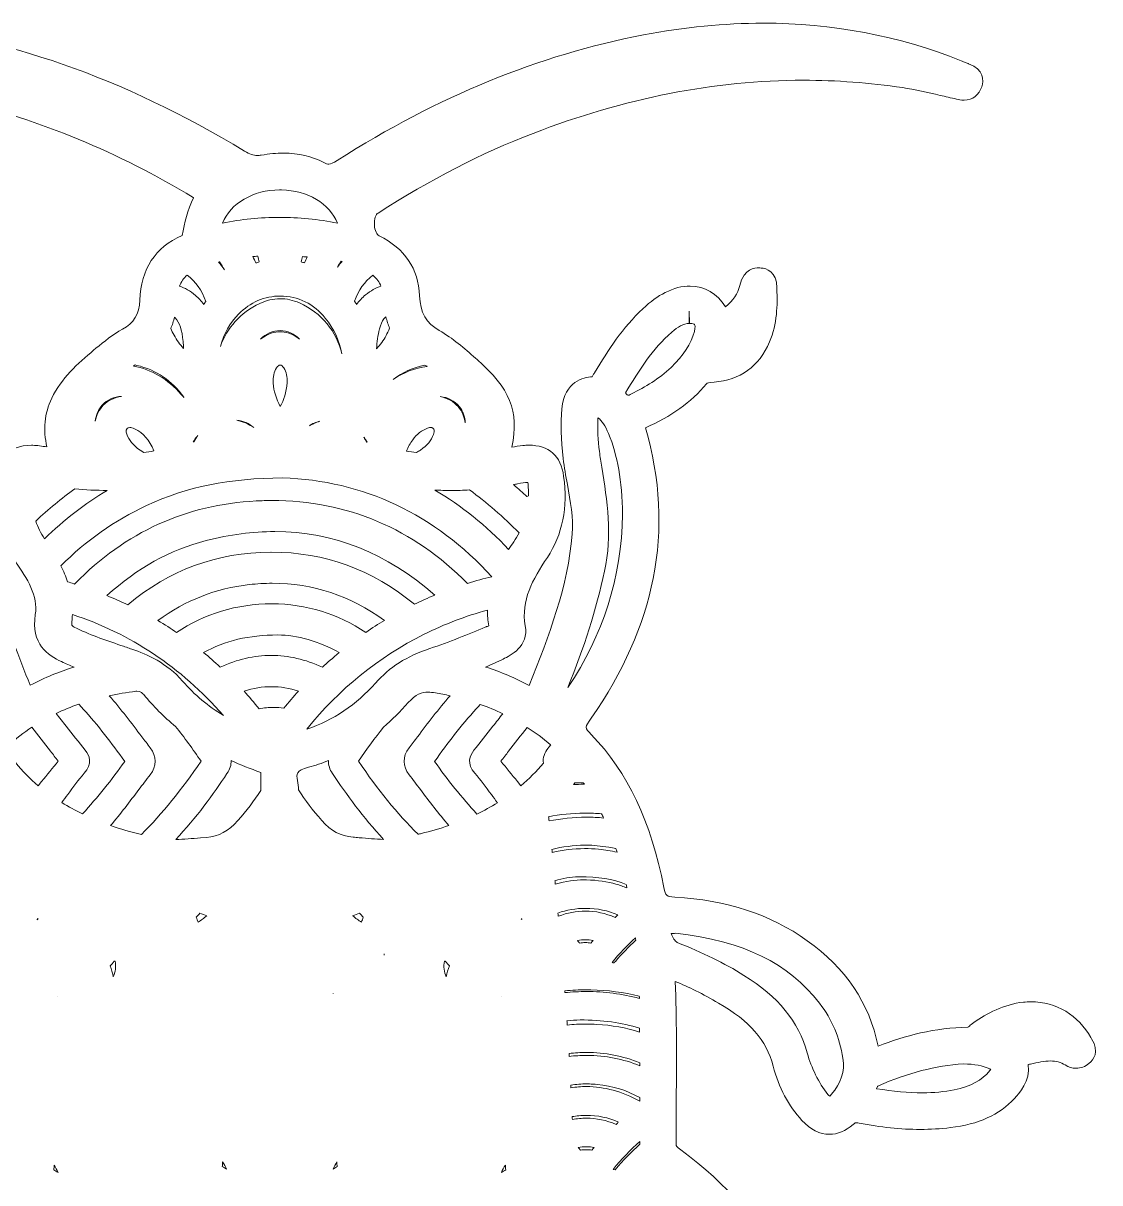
# Model space of a CAD drawing. Extents: x 70 to 1931, y -820 to -180.
# Drawn here: x 691 to 986, y -500.7 to -183.1 of the extents above; entities that cross this region are included whole.
import ezdxf

# ---------------------------------------------------------------- set-up
doc = ezdxf.new("R2010")
doc.units = 0
doc.header["$MEASUREMENT"] = 0
doc.layers.add('Layer 1', color=7, linetype='Continuous')

# ---------------------------------------------------------------- blocks, each defined once
blk = doc.blocks.new('block 4')
at = {"layer": 'Layer 1', "lineweight": 0}
for points, knots in [([(983.7, -461.23), (983.64, -461.13), (983.57, -461.03), (983.51, -460.92), (980.12, -454.78), (973.97, -451.11), (967.05, -451.11), (966.38, -451.11), (965.71, -451.14), (965.04, -451.21), (959.52, -451.78), (955.04, -454.35), (951.4, -456.8), (950.92, -457.12), (950.52, -457.47), (950.21, -457.75), (950.08, -457.86), (949.93, -458), (949.81, -458.09), (940.84, -458.1), (932.48, -460.49), (925.19, -463.22), (922.8, -451.48), (916.3, -441.79), (905.82, -434.37), (895.57, -427.11), (883.69, -423.2), (869.49, -422.42), (867.19, -422.29), (867, -422.12), (866.55, -419.84), (863.01, -401.67), (856.67, -388.34), (846.61, -377.88), (844.82, -376.02), (844.82, -376.02), (846.64, -373.4), (855.33, -360.86), (861.03, -348), (863.59, -335.18), (866.27, -321.68), (865.56, -307.79), (861.46, -293.89), (868.49, -290.86), (873.97, -286.93), (878.2, -281.88), (878.45, -281.57), (878.6, -281.48), (880.26, -281.37), (887.36, -280.93), (892.62, -277.12), (895.46, -270.38), (897.58, -265.38), (897.66, -260.25), (897.46, -255.89), (897.45, -255.79), (897.46, -255.68), (897.46, -255.57), (897.59, -251.06), (894.49, -250.27), (893.15, -250.14), (892.94, -250.12), (892.73, -250.11), (892.52, -250.11), (891.53, -250.11), (888.49, -250.11), (887.3, -254.94), (886.74, -257.18), (885.55, -259), (883.4, -260.79), (881.12, -257.11), (877.73, -255.07), (873.71, -255.07), (871.53, -255.07), (869.22, -255.67), (866.87, -256.86), (864.83, -257.88), (862.89, -259.29), (860.75, -261.3), (855.23, -266.45), (851.33, -272.54), (847.49, -278.85), (847.34, -279.1), (847.2, -279.35), (847.07, -279.6), (847.01, -279.71), (846.94, -279.84), (846.87, -279.96), (844.44, -280.03), (839.34, -281.1), (838.58, -288.74), (838.18, -292.7), (838.3, -297.01), (838.93, -302.3), (839.22, -304.72), (839.66, -307.11), (840.09, -309.43), (840.94, -314.11), (841.75, -318.54), (841.39, -323.01), (840.22, -337.3), (835.17, -350.78), (829.57, -364.45), (825.81, -362.44), (821.83, -360.76), (817.66, -359.42), (819.28, -358.73), (820.9, -358.01), (822.5, -357.23), (824.44, -356.29), (829.59, -353.79), (828.55, -348.11), (827.29, -341.17), (830.54, -335.53), (834.6, -329.4), (838.74, -323.16), (840.23, -315.7), (839.06, -307.21), (838.27, -301.54), (835.05, -298.67), (829.5, -298.67), (829, -298.67), (828.47, -298.69), (827.92, -298.74), (826.84, -298.82), (825.82, -299.04), (824.9, -299.25), (826.93, -289.3), (824.24, -283), (815.37, -275.23), (815.37, -275.23), (814.92, -274.84), (814.92, -274.84), (811.85, -272.14), (808.67, -269.35), (804.97, -267.26), (801.42, -265.26), (799.76, -262.33), (799.58, -257.76), (799.3, -250.34), (795.56, -244.8), (788.48, -241.31), (787.91, -241.03), (787.29, -239.92), (787.2, -238.35), (787.11, -236.7), (787.66, -235.44), (788.22, -235.08), (802.55, -225.9), (816.44, -218.76), (830.7, -213.26), (855.69, -203.61), (880.6, -198.72), (904.72, -198.72), (913.77, -198.72), (922.91, -199.4), (931.9, -200.75), (935.33, -201.26), (938.83, -202.08), (942.22, -202.86), (943.68, -203.2), (945.18, -203.55), (946.68, -203.88), (947.22, -203.99), (947.97, -204.16), (948.78, -204.16), (951.11, -204.16), (952.92, -202.78), (953.62, -200.48), (954.13, -198.82), (954.33, -195.8), (949.98, -194.18), (949.98, -194.18), (949.84, -194.13), (949.84, -194.13), (949.51, -194), (949.18, -193.86), (948.86, -193.73), (948.56, -193.6), (948.27, -193.48), (947.98, -193.36), (930.82, -186.55), (912.57, -183.09), (893.72, -183.09), (883.15, -183.09), (872.11, -184.18), (860.93, -186.32), (832.18, -191.83), (804.74, -203.07), (777.05, -220.68), (775.94, -221.39), (775.25, -221.69), (774.74, -221.69), (774.37, -221.69), (773.92, -221.54), (773.35, -221.24), (770.13, -219.54), (766.42, -218.68), (762.32, -218.68), (760.39, -218.68), (758.39, -218.86), (756.21, -219.24), (755.83, -219.3), (755.48, -219.33), (755.14, -219.33), (754.07, -219.33), (753.11, -219), (751.63, -218.1), (718.03, -197.85), (685.72, -186.6), (652.82, -183.73), (648.1, -183.32), (643.37, -183.11), (638.76, -183.11), (619.49, -183.11), (600.87, -186.75), (583.43, -193.91), (583.37, -193.93), (583.19, -193.98), (583.06, -194.02), (582.09, -194.29), (580.29, -194.8), (579.33, -196.64), (578.9, -197.47), (578.53, -198.84), (579.17, -200.7), (579.94, -202.9), (581.7, -204.22), (583.88, -204.22), (584.81, -204.22), (585.63, -203.98), (586.23, -203.81), (586.37, -203.77), (586.5, -203.73), (586.63, -203.7), (599.75, -200.34), (613.45, -198.64), (627.35, -198.64), (642.11, -198.64), (657.7, -200.56), (673.7, -204.35), (695.49, -209.5), (716.98, -218.4), (737.58, -230.81), (737.61, -230.84), (737.65, -230.86), (737.69, -230.88), (735.99, -234.25), (735.16, -237.78), (734.53, -241.22), (727.14, -244.48), (723.25, -250.44), (722.96, -258.95), (722.83, -262.72), (721.32, -265.25), (718.2, -266.92), (715.49, -268.36), (713.17, -270.28), (710.93, -272.13), (710.93, -272.13), (710.29, -272.66), (710.29, -272.66), (706.03, -276.17), (701.33, -280.47), (698.83, -285.79), (696.83, -290.05), (696.38, -294.46), (697.5, -299.16), (697.5, -299.16), (697.02, -299.07), (697.02, -299.07), (695.61, -298.81), (694.37, -298.69), (693.23, -298.69), (686.9, -298.69), (683.55, -302.55), (683.28, -310.17), (682.99, -318.15), (684.84, -324.85), (688.93, -330.65), (692.08, -335.13), (695.1, -339.93), (694.31, -345.03), (693.04, -353.14), (697.8, -356.29), (701.5, -357.95), (702.64, -358.46), (703.78, -358.95), (704.94, -359.43), (700.97, -360.68), (696.9, -362.27), (692.94, -364.39), (689.71, -356.74), (686.91, -348.98), (684.61, -341.31), (680.77, -328.54), (680.2, -317.67), (682.79, -307.12), (684.21, -301.36), (684.62, -295.43), (684.03, -289.5), (683.8, -287.25), (683.12, -280.43), (676.3, -280.08), (675.68, -280.05), (675.68, -280.05), (674.91, -278.76), (674.91, -278.76), (674.75, -278.5), (674.75, -278.5), (670.18, -270.9), (665.47, -263.63), (658.16, -258.42), (655.15, -256.26), (652.02, -255.17), (648.87, -255.17), (647.66, -255.17), (646.44, -255.33), (645.22, -255.65), (642.02, -256.48), (640.1, -258.42), (638.89, -260.57), (636.92, -258.83), (635.63, -257.01), (635.16, -254.64), (634.6, -251.81), (632.63, -250.12), (629.88, -250.12), (629.75, -250.12), (629.61, -250.13), (629.46, -250.14), (628.4, -250.2), (624.92, -250.76), (625.09, -255.44), (625.09, -255.52), (625.09, -255.59), (625.09, -255.67), (625.1, -256.29), (625.09, -256.93), (625.08, -257.56), (625.05, -259.79), (625.03, -262.11), (625.41, -264.46), (627.14, -275.01), (632.5, -280.07), (643.34, -281.38), (643.75, -281.43), (643.92, -281.48), (644.32, -281.95), (648.77, -287.13), (654.39, -291.12), (661.02, -293.8), (659.01, -299.01), (657.86, -304.88), (657.5, -311.76), (656.3, -334.98), (662.91, -356.31), (677.16, -375.18), (677.41, -375.51), (677.56, -375.74), (677.66, -375.91), (677.54, -376.04), (677.37, -376.22), (677.11, -376.47), (671.94, -381.43), (667.56, -387.74), (663.73, -395.77), (659.81, -403.98), (657.14, -412.37), (655.81, -420.69), (655.62, -421.86), (655.37, -422.15), (655.37, -422.15), (655.37, -422.15), (655.37, -422.15), (655.37, -422.15), (655.36, -422.15), (655.11, -422.31), (654.21, -422.31), (654.21, -422.31), (653.82, -422.3), (653.68, -422.3), (648.82, -422.3), (644.16, -423.27), (639.81, -424.26), (628.57, -426.82), (618.69, -431.83), (611.24, -438.72), (604.03, -445.4), (599.25, -453.79), (597.26, -463.17), (594.84, -462.28), (592.33, -461.37), (589.72, -460.74), (587.22, -460.14), (584.69, -459.67), (582.24, -459.22), (575.21, -457.91), (568.57, -456.68), (562.95, -452.62), (562.39, -452.22), (561.86, -452.06), (561.58, -451.97), (559.62, -451.38), (557.61, -451.08), (555.62, -451.08), (548.45, -451.08), (542.18, -454.84), (538.86, -461.14), (538.81, -461.23), (538.76, -461.32), (538.7, -461.42), (536.85, -464.53), (537.96, -466.57), (539.21, -467.73), (540.36, -468.79), (541.69, -469.35), (543.07, -469.35), (544.1, -469.35), (545.11, -469.03), (546, -468.41), (547.11, -467.65), (548.28, -467.3), (549.78, -467.3), (551.19, -467.3), (552.72, -467.6), (554.35, -467.92), (554.95, -468.03), (555.56, -468.15), (556.18, -468.26), (555.61, -471.85), (557.72, -474.79), (558.46, -475.83), (561.59, -480.18), (566.16, -483.05), (572.44, -484.61), (576.44, -485.6), (580.63, -486.08), (585.23, -486.08), (591.22, -486.08), (597.17, -485.24), (602.19, -484.42), (602.45, -484.37), (602.7, -484.32), (602.95, -484.27), (603.14, -484.23), (603.39, -484.19), (603.54, -484.17), (606.37, -486.24), (608.77, -487.21), (611.09, -487.21), (615.26, -487.21), (617.99, -484.14), (619.91, -481.47), (622.79, -477.45), (625.04, -472.72), (626.59, -467.4), (628.2, -461.86), (631.78, -457.41), (637.85, -453.4), (642.13, -450.57), (646.88, -448.09), (652.65, -445.67), (652.65, -448.22), (652.65, -450.76), (652.64, -453.3), (652.63, -465.45), (652.62, -476.93), (652.72, -488.67), (652.73, -490.35), (652.37, -491.05), (650.97, -492.04), (641.45, -498.83), (634.35, -506.27), (629.27, -514.81), (619.62, -530.99), (618.06, -546.04), (624.51, -560.75), (620.08, -561.68), (615.79, -562.79), (611.8, -565), (605.34, -568.56), (598.84, -570.6), (591.34, -571.38), (586.37, -571.91), (581.97, -574.35), (578.96, -578.25), (575.83, -582.31), (574.49, -587.6), (575.27, -592.79), (575.27, -592.85), (575.27, -592.91), (575.28, -592.97), (575.44, -596.73), (578.06, -597.44), (579.19, -597.57), (579.47, -597.61), (579.86, -597.64), (580.27, -597.64), (582.48, -597.64), (584.22, -596.5), (585.06, -594.5), (586.27, -591.63), (588.72, -590.42), (592.63, -588.69), (592.91, -588.57), (593.19, -588.44), (593.47, -588.32), (595.44, -592.21), (599.54, -593.27), (601.18, -593.69), (602.98, -594.16), (604.84, -594.39), (606.7, -594.39), (610.56, -594.39), (614.63, -593.38), (619.11, -591.29), (626.34, -587.94), (632.95, -583.01), (639.95, -575.8), (640.07, -575.67), (640.19, -575.54), (640.31, -575.41), (641.24, -574.44), (641.35, -574.4), (641.69, -574.39), (650.14, -574.22), (653.41, -570.81), (653.34, -562.22), (653.29, -556.42), (651.83, -550.97), (650.41, -545.71), (650.41, -545.71), (650.36, -545.52), (650.36, -545.52), (649.14, -540.95), (650.42, -533.42), (652.92, -527.23), (652.92, -528.33), (652.92, -529.41), (652.93, -530.51), (653.13, -557.02), (653.66, -579.07), (654.61, -599.89), (656.12, -633.23), (658.64, -672.63), (665.85, -712.09), (669.32, -731.12), (674.74, -755.97), (685.89, -779.46), (692.68, -793.74), (700.32, -804.11), (709.94, -812.08), (713.8, -815.28), (717.69, -816.9), (721.52, -816.9), (726.31, -816.9), (730.64, -814.44), (734.41, -809.57), (738.67, -804.07), (741.12, -797.76), (742.96, -792.32), (743.23, -791.51), (743.5, -790.71), (743.78, -789.89), (748.18, -795.07), (753.32, -799.37), (761.32, -799.37), (761.32, -799.37), (761.38, -799.37), (761.38, -799.37), (769.3, -799.35), (774.44, -794.86), (778.7, -789.93), (779.08, -791.11), (779.47, -792.27), (779.9, -793.42), (782.39, -800.18), (784.84, -806.19), (789.5, -811.24), (792.98, -815), (796.85, -816.91), (801.03, -816.91), (804.18, -816.91), (807.38, -815.79), (810.55, -813.59), (813.09, -811.82), (815.31, -809.72), (816.96, -808.09), (831.62, -793.59), (839.21, -775.24), (844.19, -760.88), (856.32, -725.93), (860.94, -689.86), (864.13, -656.1), (867.17, -624), (868.53, -592.1), (869.16, -562.44), (869.17, -563.2), (869.21, -563.95), (869.27, -564.7), (869.73, -570.61), (873.17, -574.44), (878.05, -574.44), (878.27, -574.44), (878.49, -574.43), (878.72, -574.41), (878.87, -574.4), (879.02, -574.4), (879.17, -574.4), (880.58, -574.4), (881.55, -574.91), (883.28, -576.6), (886.32, -579.55), (889.7, -582.45), (893.33, -585.22), (899.85, -590.21), (905.74, -592.99), (911.88, -593.99), (913.43, -594.24), (915.48, -594.53), (917.52, -594.53), (922.41, -594.53), (925.91, -592.82), (927.91, -589.46), (928.4, -588.63), (928.75, -588.27), (928.91, -588.13), (929.29, -588.25), (930.03, -588.66), (930.54, -588.94), (930.86, -589.11), (931.19, -589.3), (931.52, -589.47), (931.52, -589.47), (931.98, -589.71), (931.98, -589.71), (934.78, -591.16), (936.54, -592.15), (937.3, -594.09), (938.18, -596.34), (940.04, -597.62), (942.41, -597.62), (942.54, -597.62), (942.67, -597.62), (942.81, -597.61), (944.06, -597.54), (947.01, -596.93), (947.25, -592.82), (947.26, -592.73), (947.26, -592.64), (947.27, -592.55), (948.39, -583.08), (943.21, -575.02), (934.07, -572.03), (930.83, -570.97), (927.27, -570.44), (922.87, -570.37), (922.87, -570.37), (922.62, -570.37), (922.62, -570.37), (922.41, -570.37), (922.21, -570.38), (922, -570.38), (921.84, -570.38), (921.67, -570.39), (921.51, -570.39), (920.91, -570.39), (920.76, -570.33), (920.69, -570.29), (914.34, -565.97), (906.91, -562.85), (898.01, -560.8), (903.26, -549.14), (903.11, -536.49), (897.56, -523.17), (892.61, -511.27), (884.21, -501.26), (871.14, -491.67), (869.88, -490.75), (869.88, -490.62), (869.88, -490.09), (869.86, -485.31), (869.89, -480.44), (869.92, -475.73), (869.99, -465.89), (870.05, -455.77), (869.65, -445.57), (873.32, -447.01), (877.13, -448.91), (881.52, -451.45), (890.08, -456.39), (894.54, -461.56), (896.44, -468.72), (898, -474.61), (900.66, -479.61), (904.35, -483.59), (906.69, -486.11), (909.21, -487.39), (911.85, -487.39), (914.06, -487.39), (916.26, -486.48), (918.38, -484.67), (918.91, -484.22), (919.09, -484.22), (919.28, -484.22), (919.47, -484.22), (919.73, -484.25), (920.04, -484.31), (925.91, -485.48), (931.37, -486.05), (936.74, -486.05), (939.54, -486.05), (942.32, -485.89), (945.01, -485.57), (952.78, -484.65), (958.37, -482.1), (962.61, -477.55), (963.87, -476.19), (966.96, -472.87), (966.35, -468.29), (966.56, -468.25), (966.77, -468.2), (966.99, -468.15), (968.93, -467.71), (970.77, -467.3), (972.46, -467.3), (973.99, -467.3), (975.25, -467.65), (976.43, -468.4), (977.39, -469), (978.41, -469.31), (979.46, -469.31), (979.46, -469.31), (979.46, -469.31), (979.46, -469.31), (980.72, -469.31), (981.94, -468.87), (982.98, -468.02), (984.22, -467.02), (985.95, -464.81), (983.7, -461.23)], [0, 0, 0, 0, 1, 1, 1, 2, 2, 2, 3, 3, 3, 4, 4, 4, 5, 5, 5, 6, 6, 6, 7, 7, 7, 8, 8, 8, 9, 9, 9, 10, 10, 10, 11, 11, 11, 12, 12, 12, 13, 13, 13, 14, 14, 14, 15, 15, 15, 16, 16, 16, 17, 17, 17, 18, 18, 18, 19, 19, 19, 20, 20, 20, 21, 21, 21, 22, 22, 22, 23, 23, 23, 24, 24, 24, 25, 25, 25, 26, 26, 26, 27, 27, 27, 28, 28, 28, 29, 29, 29, 30, 30, 30, 31, 31, 31, 32, 32, 32, 33, 33, 33, 34, 34, 34, 35, 35, 35, 36, 36, 36, 37, 37, 37, 38, 38, 38, 39, 39, 39, 40, 40, 40, 41, 41, 41, 42, 42, 42, 43, 43, 43, 44, 44, 44, 45, 45, 45, 46, 46, 46, 47, 47, 47, 48, 48, 48, 49, 49, 49, 50, 50, 50, 51, 51, 51, 52, 52, 52, 53, 53, 53, 54, 54, 54, 55, 55, 55, 56, 56, 56, 57, 57, 57, 58, 58, 58, 59, 59, 59, 60, 60, 60, 61, 61, 61, 62, 62, 62, 63, 63, 63, 64, 64, 64, 65, 65, 65, 66, 66, 66, 67, 67, 67, 68, 68, 68, 69, 69, 69, 70, 70, 70, 71, 71, 71, 72, 72, 72, 73, 73, 73, 74, 74, 74, 75, 75, 75, 76, 76, 76, 77, 77, 77, 78, 78, 78, 79, 79, 79, 80, 80, 80, 81, 81, 81, 82, 82, 82, 83, 83, 83, 84, 84, 84, 85, 85, 85, 86, 86, 86, 87, 87, 87, 88, 88, 88, 89, 89, 89, 90, 90, 90, 91, 91, 91, 92, 92, 92, 93, 93, 93, 94, 94, 94, 95, 95, 95, 96, 96, 96, 97, 97, 97, 98, 98, 98, 99, 99, 99, 100, 100, 100, 101, 101, 101, 102, 102, 102, 103, 103, 103, 104, 104, 104, 105, 105, 105, 106, 106, 106, 107, 107, 107, 108, 108, 108, 109, 109, 109, 110, 110, 110, 111, 111, 111, 112, 112, 112, 113, 113, 113, 114, 114, 114, 115, 115, 115, 116, 116, 116, 117, 117, 117, 118, 118, 118, 119, 119, 119, 120, 120, 120, 121, 121, 121, 122, 122, 122, 123, 123, 123, 124, 124, 124, 125, 125, 125, 126, 126, 126, 127, 127, 127, 128, 128, 128, 129, 129, 129, 130, 130, 130, 131, 131, 131, 132, 132, 132, 133, 133, 133, 134, 134, 134, 135, 135, 135, 136, 136, 136, 137, 137, 137, 138, 138, 138, 139, 139, 139, 140, 140, 140, 141, 141, 141, 142, 142, 142, 143, 143, 143, 144, 144, 144, 145, 145, 145, 146, 146, 146, 147, 147, 147, 148, 148, 148, 149, 149, 149, 150, 150, 150, 151, 151, 151, 152, 152, 152, 153, 153, 153, 154, 154, 154, 155, 155, 155, 156, 156, 156, 157, 157, 157, 158, 158, 158, 159, 159, 159, 160, 160, 160, 161, 161, 161, 162, 162, 162, 163, 163, 163, 164, 164, 164, 165, 165, 165, 166, 166, 166, 167, 167, 167, 168, 168, 168, 169, 169, 169, 170, 170, 170, 171, 171, 171, 172, 172, 172, 173, 173, 173, 174, 174, 174, 175, 175, 175, 176, 176, 176, 177, 177, 177, 178, 178, 178, 179, 179, 179, 180, 180, 180, 181, 181, 181, 182, 182, 182, 183, 183, 183, 184, 184, 184, 185, 185, 185, 186, 186, 186, 187, 187, 187, 188, 188, 188, 189, 189, 189, 190, 190, 190, 191, 191, 191, 192, 192, 192, 193, 193, 193, 194, 194, 194, 195, 195, 195, 196, 196, 196, 197, 197, 197, 198, 198, 198, 199, 199, 199, 200, 200, 200, 201, 201, 201, 202, 202, 202, 203, 203, 203, 204, 204, 204, 205, 205, 205, 206, 206, 206, 207, 207, 207, 208, 208, 208, 209, 209, 209, 210, 210, 210, 211, 211, 211, 212, 212, 212, 213, 213, 213, 214, 214, 214, 215, 215, 215, 216, 216, 216, 217, 217, 217, 218, 218, 218, 219, 219, 219, 220, 220, 220, 221, 221, 221, 222, 222, 222, 223, 223, 223, 224, 224, 224, 225, 225, 225, 226, 226, 226, 227, 227, 227, 228, 228, 228, 229, 229, 229, 230, 230, 230, 231, 231, 231, 232, 232, 232, 233, 233, 233, 234, 234, 234, 235, 235, 235, 236, 236, 236, 237, 237, 237, 238, 238, 238, 239, 239, 239, 240, 240, 240, 241, 241, 241, 242, 242, 242, 243, 243, 243, 244, 244, 244, 245, 245, 245, 246, 246, 246, 247, 247, 247, 247]), ([(761.25, -228.75), (761.42, -228.75), (761.6, -228.75), (761.77, -228.76), (769.01, -228.93), (774.88, -232.45), (777.14, -237.83), (771.81, -236.79), (766.46, -236.27), (761.24, -236.27), (755.97, -236.27), (750.71, -236.8), (745.57, -237.85), (747.77, -232.44), (754.03, -228.75), (761.25, -228.75)], [0, 0, 0, 0, 1, 1, 1, 2, 2, 2, 3, 3, 3, 4, 4, 4, 5, 5, 5, 5]), ([(753.89, -247.02), (754.34, -246.98), (754.8, -246.94), (755.26, -246.91), (755.41, -247.42), (755.54, -247.94), (755.67, -248.49), (755.36, -248.57), (755.05, -248.66), (754.74, -248.77), (754.47, -248.18), (754.19, -247.59), (753.89, -247.02)], [0, 0, 0, 0, 1, 1, 1, 2, 2, 2, 3, 3, 3, 4, 4, 4, 4]), ([(767.14, -248.49), (767.26, -248), (767.39, -247.51), (767.53, -247.03), (767.97, -247.06), (768.4, -247.09), (768.82, -247.12), (768.54, -247.65), (768.29, -248.19), (768.04, -248.73), (767.76, -248.64), (767.45, -248.56), (767.14, -248.49)], [0, 0, 0, 0, 1, 1, 1, 2, 2, 2, 3, 3, 3, 4, 4, 4, 4]), ([(744.79, -248.44), (745.27, -249.14), (745.73, -249.88), (746.14, -250.64), (745.62, -249.89), (745.08, -249.17), (744.52, -248.51), (744.61, -248.48), (744.7, -248.46), (744.79, -248.44)], [0, 0, 0, 0, 1, 1, 1, 2, 2, 2, 3, 3, 3, 3]), ([(778.36, -248.36), (777.9, -248.87), (777.47, -249.39), (777.08, -249.92), (777.41, -249.36), (777.75, -248.82), (778.11, -248.3), (778.19, -248.32), (778.27, -248.34), (778.36, -248.36)], [0, 0, 0, 0, 1, 1, 1, 2, 2, 2, 3, 3, 3, 3]), ([(735.91, -252.09), (738.26, -253.87), (739.94, -256.24), (741.01, -259.3), (740.82, -259.57), (740.63, -259.85), (740.45, -260.12), (739.81, -259.2), (739.05, -258.37), (738.19, -257.65), (736.7, -256.4), (735.24, -255.56), (733.77, -255.13), (734.26, -253.94), (734.97, -252.93), (735.91, -252.09)], [0, 0, 0, 0, 1, 1, 1, 2, 2, 2, 3, 3, 3, 4, 4, 4, 5, 5, 5, 5]), ([(786.77, -252.13), (787.84, -253), (788.57, -253.98), (789.02, -255.14), (787.6, -255.56), (786.2, -256.34), (784.79, -257.5), (783.86, -258.26), (783.05, -259.14), (782.35, -260.12), (782.17, -259.83), (781.98, -259.55), (781.79, -259.26), (782.84, -256.25), (784.47, -253.9), (786.77, -252.13)], [0, 0, 0, 0, 1, 1, 1, 2, 2, 2, 3, 3, 3, 4, 4, 4, 5, 5, 5, 5]), ([(766.66, -259.71), (764.93, -258.94), (763.15, -258.55), (761.38, -258.55), (759.5, -258.55), (757.62, -258.99), (755.79, -259.85), (750.47, -262.37), (746.74, -266.61), (745.02, -271.64), (745.96, -268.15), (747.63, -265.2), (750.04, -262.73), (753.13, -259.56), (757.18, -257.81), (761.46, -257.81), (766.22, -257.81), (770.71, -260.01), (773.76, -263.84), (776.16, -266.86), (777.68, -270.11), (778.31, -273.65), (776.9, -267.59), (772.73, -262.38), (766.66, -259.71)], [0, 0, 0, 0, 1, 1, 1, 2, 2, 2, 3, 3, 3, 4, 4, 4, 5, 5, 5, 6, 6, 6, 7, 7, 7, 8, 8, 8, 8]), ([(790.36, -263.55), (790.63, -264.62), (790.98, -265.64), (791.39, -266.6), (791.1, -267.36), (790.73, -268.07), (790.41, -268.66), (789.7, -269.96), (788.82, -271.13), (787.81, -272.3), (787.93, -270.41), (788.16, -268.59), (788.62, -266.84), (788.95, -265.63), (789.33, -264.75), (789.83, -264.08), (790.02, -263.81), (790.2, -263.65), (790.36, -263.55)], [0, 0, 0, 0, 1, 1, 1, 2, 2, 2, 3, 3, 3, 4, 4, 4, 5, 5, 5, 6, 6, 6, 6]), ([(868.67, -267.73), (870.41, -266.23), (871.83, -265.31), (873.49, -265.31), (873.49, -265.31), (873.49, -261.97), (873.49, -261.97), (873.49, -261.97), (873.5, -265.31), (873.5, -265.31), (873.5, -265.31), (873.54, -265.31), (873.55, -265.31), (874.49, -265.31), (874.87, -265.54), (874.94, -265.63), (875.03, -265.75), (875.2, -266.32), (874.88, -267.53), (873.98, -270.92), (871.96, -274.04), (868.51, -277.37), (865.27, -280.5), (861.38, -282.71), (857.66, -284.64), (857.07, -284.94), (856.79, -284.99), (856.71, -285), (856.65, -284.97), (856.42, -284.83), (855.96, -284.37), (859.76, -278.13), (863.38, -272.25), (868.67, -267.73)], [0, 0, 0, 0, 1, 1, 1, 2, 2, 2, 3, 3, 3, 4, 4, 4, 5, 5, 5, 6, 6, 6, 7, 7, 7, 8, 8, 8, 9, 9, 9, 10, 10, 10, 11, 11, 11, 11]), ([(732.42, -263.59), (732.48, -263.64), (732.53, -263.7), (732.6, -263.77), (733.86, -265.18), (734.52, -267.12), (734.79, -270.25), (734.85, -270.89), (734.9, -271.54), (734.95, -272.2), (733.93, -271.02), (733.04, -269.84), (732.32, -268.55), (731.95, -267.88), (731.65, -267.29), (731.41, -266.74), (731.84, -265.74), (732.17, -264.69), (732.42, -263.59)], [0, 0, 0, 0, 1, 1, 1, 2, 2, 2, 3, 3, 3, 4, 4, 4, 5, 5, 5, 6, 6, 6, 6]), ([(761.38, -267.61), (760, -267.61), (758.05, -268), (756.03, -269.64), (757.5, -268.12), (759.37, -267.28), (761.38, -267.28), (763.38, -267.28), (765.25, -268.11), (766.72, -269.62), (764.7, -267.99), (762.75, -267.61), (761.38, -267.61)], [0, 0, 0, 0, 1, 1, 1, 2, 2, 2, 3, 3, 3, 4, 4, 4, 4]), ([(721.65, -276.7), (721.79, -276.73), (721.94, -276.76), (722.09, -276.8), (727.5, -278.08), (731.73, -280.95), (734.99, -285.55), (734.98, -285.56), (734.97, -285.57), (734.96, -285.58), (734.74, -285.3), (734.52, -285.03), (734.28, -284.76), (730.61, -280.53), (726.22, -277.92), (721.21, -277), (721.35, -276.9), (721.5, -276.8), (721.65, -276.7)], [0, 0, 0, 0, 1, 1, 1, 2, 2, 2, 3, 3, 3, 4, 4, 4, 5, 5, 5, 6, 6, 6, 6]), ([(763.29, -281.5), (763.05, -284.17), (762.45, -286.3), (761.42, -288.08), (760.28, -285.96), (759.65, -283.85), (759.48, -281.64), (759.36, -279.98), (759.66, -278.62), (760.41, -277.46), (760.71, -277), (761.08, -276.72), (761.4, -276.72), (761.73, -276.72), (762.1, -277.01), (762.41, -277.49), (763.13, -278.64), (763.42, -279.99), (763.29, -281.5)], [0, 0, 0, 0, 1, 1, 1, 2, 2, 2, 3, 3, 3, 4, 4, 4, 5, 5, 5, 6, 6, 6, 6]), ([(801.05, -276.72), (801.27, -276.86), (801.49, -277), (801.71, -277.14), (798.22, -277.53), (795.09, -278.73), (792.39, -280.68), (794.87, -278.75), (797.75, -277.43), (801.05, -276.72)], [0, 0, 0, 0, 1, 1, 1, 2, 2, 2, 3, 3, 3, 3]), ([(712.63, -287.73), (713.99, -286.23), (715.87, -285.38), (717.94, -285.31), (715.95, -285.58), (714.24, -286.4), (712.94, -287.73), (711.79, -288.91), (711.05, -290.38), (710.75, -292.08), (710.9, -290.44), (711.54, -288.93), (712.63, -287.73)], [0, 0, 0, 0, 1, 1, 1, 2, 2, 2, 3, 3, 3, 4, 4, 4, 4]), ([(810.49, -288.12), (811.5, -289.38), (812.05, -290.89), (812.11, -292.51), (811.85, -290.82), (811.18, -289.32), (810.14, -288.11), (808.91, -286.68), (807.21, -285.74), (805.24, -285.37), (807.33, -285.54), (809.22, -286.52), (810.49, -288.12)], [0, 0, 0, 0, 1, 1, 1, 2, 2, 2, 3, 3, 3, 4, 4, 4, 4]), ([(754.14, -293.84), (752.7, -292.84), (751.12, -292.16), (749.5, -291.85), (751.39, -292.04), (752.95, -292.72), (754.14, -293.84)], [0, 0, 0, 0, 1, 1, 1, 2, 2, 2, 2]), ([(772.28, -292.1), (771.72, -292.26), (771.17, -292.47), (770.62, -292.72), (770.23, -292.91), (769.82, -293.11), (769.4, -293.34), (770.22, -292.77), (771.18, -292.35), (772.28, -292.1)], [0, 0, 0, 0, 1, 1, 1, 2, 2, 2, 3, 3, 3, 3]), ([(850.26, -333.16), (852.44, -323.26), (850.96, -313.84), (849.52, -304.72), (849.3, -303.27), (849.07, -301.81), (848.85, -300.35), (848.41, -297.36), (848.42, -294.34), (848.43, -291.14), (849.59, -292.02), (850.45, -293.3), (851.35, -295.48), (853.85, -301.54), (855, -308.18), (855.2, -317.67), (854.9, -334.82), (849.87, -350.72), (840.24, -365), (844.65, -354.16), (847.94, -343.7), (850.26, -333.16)], [0, 0, 0, 0, 1, 1, 1, 2, 2, 2, 3, 3, 3, 4, 4, 4, 5, 5, 5, 6, 6, 6, 7, 7, 7, 7]), ([(719.48, -294.12), (719.61, -293.98), (719.81, -293.84), (720.21, -293.84), (720.47, -293.84), (720.92, -293.9), (721.53, -294.2), (723.91, -295.35), (725.56, -297.21), (726.79, -300.24), (725.85, -300.4), (724.92, -300.54), (723.98, -300.66), (723.9, -300.61), (723.82, -300.56), (723.74, -300.51), (721.69, -299.24), (720.36, -297.88), (719.57, -296.22), (719.24, -295.54), (718.97, -294.63), (719.48, -294.12)], [0, 0, 0, 0, 1, 1, 1, 2, 2, 2, 3, 3, 3, 4, 4, 4, 5, 5, 5, 6, 6, 6, 7, 7, 7, 7]), ([(802.67, -293.82), (802.87, -293.82), (803.03, -293.84), (803.3, -294.11), (803.52, -294.32), (803.79, -294.59), (803.41, -295.7), (802.85, -297.35), (801.72, -298.72), (799.86, -299.99), (799.5, -300.23), (799.13, -300.46), (798.75, -300.67), (797.83, -300.55), (796.91, -300.41), (795.97, -300.26), (796.43, -299.17), (797.01, -298.15), (797.7, -297.19), (798.87, -295.59), (800.19, -294.55), (801.74, -294.01), (802.2, -293.85), (802.5, -293.82), (802.67, -293.82)], [0, 0, 0, 0, 1, 1, 1, 2, 2, 2, 3, 3, 3, 4, 4, 4, 5, 5, 5, 6, 6, 6, 7, 7, 7, 8, 8, 8, 8]), ([(738.87, -295.99), (738.47, -296.53), (738.12, -297.11), (737.81, -297.73), (737.74, -297.75), (737.66, -297.76), (737.59, -297.78), (737.87, -297.25), (738.22, -296.75), (738.62, -296.27), (738.71, -296.18), (738.79, -296.08), (738.87, -295.99)], [0, 0, 0, 0, 1, 1, 1, 2, 2, 2, 3, 3, 3, 4, 4, 4, 4]), ([(785.23, -297.87), (785.17, -297.86), (785.11, -297.84), (785.05, -297.83), (784.82, -297.36), (784.57, -296.91), (784.3, -296.49), (784.51, -296.76), (784.72, -297.05), (784.92, -297.35), (785.03, -297.52), (785.14, -297.69), (785.23, -297.87)], [0, 0, 0, 0, 1, 1, 1, 2, 2, 2, 3, 3, 3, 4, 4, 4, 4]), ([(701.32, -331.71), (708.13, -324.84), (716.02, -319.29), (724.81, -315.2), (735.88, -310.03), (747.39, -307.7), (762.09, -307.65), (784.13, -308.27), (803.88, -317.61), (819.38, -334.71), (817.21, -335.21), (814.97, -335.79), (812.75, -336.52), (797.81, -321.47), (779.77, -313.83), (759.12, -313.83), (757.71, -313.83), (756.27, -313.87), (754.83, -313.94), (735.68, -314.89), (718.99, -322.49), (705.22, -336.52), (705.14, -336.59), (705.08, -336.65), (705.03, -336.69), (704.98, -336.68), (704.92, -336.66), (704.85, -336.63), (704.29, -336.44), (703.73, -336.25), (703.14, -336.07), (702.67, -334.65), (702.06, -333.2), (701.32, -331.71)], [0, 0, 0, 0, 1, 1, 1, 2, 2, 2, 3, 3, 3, 4, 4, 4, 5, 5, 5, 6, 6, 6, 7, 7, 7, 8, 8, 8, 9, 9, 9, 10, 10, 10, 11, 11, 11, 11]), ([(696.82, -324.29), (695.8, -322.74), (695.02, -321.14), (694.45, -319.44), (697.87, -316.19), (701.47, -313.23), (705.18, -310.6), (708.06, -310.9), (711.03, -311.05), (714.01, -311.06), (707.92, -314.65), (702.18, -319.07), (696.82, -324.29)], [0, 0, 0, 0, 1, 1, 1, 2, 2, 2, 3, 3, 3, 4, 4, 4, 4]), ([(808.08, -311.07), (809.8, -311.07), (811.53, -311.02), (813.25, -310.92), (817.99, -314.32), (822.55, -318.28), (826.83, -322.71), (826.4, -323.54), (825.93, -324.34), (825.41, -325.09), (824.9, -325.83), (824.43, -326.54), (823.99, -327.22), (817.79, -320.65), (811.05, -315.23), (803.8, -310.97), (805.24, -311.03), (806.66, -311.07), (808.08, -311.07)], [0, 0, 0, 0, 1, 1, 1, 2, 2, 2, 3, 3, 3, 4, 4, 4, 5, 5, 5, 6, 6, 6, 6]), ([(826.42, -309.24), (827.63, -309), (828.51, -308.88), (829.11, -308.88), (829.15, -308.88), (829.18, -308.88), (829.22, -308.88), (829.33, -309.34), (829.47, -310.34), (829.45, -312.53), (829.3, -312.6), (829.14, -312.67), (828.98, -312.74), (827.89, -311.72), (826.65, -310.59), (825.29, -309.46), (825.67, -309.39), (826.05, -309.32), (826.42, -309.24)], [0, 0, 0, 0, 1, 1, 1, 2, 2, 2, 3, 3, 3, 4, 4, 4, 5, 5, 5, 6, 6, 6, 6]), ([(719.65, -342.37), (717.76, -341.47), (715.83, -340.65), (713.94, -339.86), (722.14, -332.35), (731.28, -327.28), (741.14, -324.79), (747.58, -323.16), (753.9, -322.33), (759.92, -322.33), (775.91, -322.33), (790.64, -328.19), (803.75, -339.74), (801.88, -340.51), (800.01, -341.33), (798.17, -342.24), (786.77, -332.76), (773.59, -327.96), (758.97, -327.96), (758.97, -327.96), (758.81, -327.96), (758.81, -327.96), (744.13, -327.99), (730.96, -332.84), (719.65, -342.37)], [0, 0, 0, 0, 1, 1, 1, 2, 2, 2, 3, 3, 3, 4, 4, 4, 5, 5, 5, 6, 6, 6, 7, 7, 7, 8, 8, 8, 8]), ([(752.91, -336.84), (755.05, -336.61), (757.18, -336.49), (759.24, -336.49), (770.34, -336.49), (780.66, -339.91), (789.95, -346.65), (788.33, -347.61), (786.59, -348.71), (784.87, -349.95), (777.23, -344.85), (768.57, -342.21), (759.14, -342.08), (759.12, -342.08), (759.08, -342.08), (759.07, -342.08), (749.46, -342.15), (740.7, -344.82), (733, -350), (731.47, -348.9), (729.81, -347.83), (727.87, -346.7), (735.42, -341.15), (743.83, -337.84), (752.91, -336.84)], [0, 0, 0, 0, 1, 1, 1, 2, 2, 2, 3, 3, 3, 4, 4, 4, 5, 5, 5, 6, 6, 6, 7, 7, 7, 8, 8, 8, 8]), ([(704.3, -348.02), (704.28, -347.94), (704.24, -347.64), (704.32, -346.97), (704.4, -346.34), (704.45, -345.71), (704.47, -345.07), (720.27, -350.16), (734.14, -359.42), (745.83, -372.66), (741.7, -370.2), (737.96, -367.06), (734.65, -363.25), (730.34, -358.29), (724.97, -355.98), (720.78, -354.53), (719.76, -354.17), (718.75, -353.83), (717.73, -353.49), (713.25, -351.97), (709.01, -350.53), (705, -348.47), (704.53, -348.23), (704.35, -348.08), (704.3, -348.02)], [0, 0, 0, 0, 1, 1, 1, 2, 2, 2, 3, 3, 3, 4, 4, 4, 5, 5, 5, 6, 6, 6, 7, 7, 7, 8, 8, 8, 8]), ([(817.79, -348.44), (817.79, -348.44), (817.57, -348.53), (817.57, -348.53), (813.1, -350.4), (807.79, -352.55), (802.36, -354.36), (796.08, -356.46), (791.36, -359.47), (787.49, -363.84), (782.29, -369.73), (775.98, -373.96), (768.68, -376.47), (777.5, -365.48), (788.28, -356.74), (800.83, -350.46), (806.47, -347.63), (812.19, -345.46), (818.19, -343.86), (818.18, -345.28), (818.3, -346.7), (818.54, -348.11), (818.3, -348.22), (818, -348.35), (817.79, -348.44)], [0, 0, 0, 0, 1, 1, 1, 2, 2, 2, 3, 3, 3, 4, 4, 4, 5, 5, 5, 6, 6, 6, 7, 7, 7, 8, 8, 8, 8]), ([(760.74, -350.64), (766.04, -350.66), (772.06, -352.4), (777.56, -355.47), (775.82, -356.94), (774.34, -358.22), (772.95, -359.46), (768.33, -357.32), (763.63, -356.23), (758.96, -356.23), (754.28, -356.23), (749.57, -357.32), (744.96, -359.47), (743.42, -358), (741.91, -356.66), (740.4, -355.45), (746.37, -352.17), (752.78, -350.67), (760.74, -350.64)], [0, 0, 0, 0, 1, 1, 1, 2, 2, 2, 3, 3, 3, 4, 4, 4, 5, 5, 5, 6, 6, 6, 6]), ([(762.39, -370.72), (761.47, -370.55), (760.52, -370.46), (759.54, -370.46), (758.31, -370.46), (757.01, -370.6), (755.6, -370.87), (754.26, -369.17), (752.89, -367.55), (751.49, -366.02), (754.03, -365.21), (756.54, -364.8), (759.01, -364.8), (761.47, -364.8), (763.95, -365.21), (766.41, -366.01), (765.04, -367.53), (763.69, -369.11), (762.39, -370.72)], [0, 0, 0, 0, 1, 1, 1, 2, 2, 2, 3, 3, 3, 4, 4, 4, 5, 5, 5, 6, 6, 6, 6]), ([(723.37, -405.28), (720.46, -404.61), (717.64, -403.8), (714.92, -402.84), (717.66, -399.62), (720.19, -396.27), (722.67, -393), (723.7, -391.64), (724.73, -390.28), (725.77, -388.93), (727.64, -386.52), (727.64, -383.96), (725.78, -381.53), (725.02, -380.53), (724.27, -379.54), (723.51, -378.54), (720.67, -374.79), (717.76, -370.94), (714.57, -367.28), (716.91, -366.78), (719.35, -366.38), (721.85, -366.07), (721.96, -366.06), (722.06, -366.05), (722.16, -366.05), (723.18, -366.05), (723.82, -366.7), (724.04, -366.98), (726.63, -370.17), (729.52, -373.08), (732.75, -375.7), (735.13, -378.71), (737.47, -381.91), (739.71, -385.22), (734.47, -392.97), (729.11, -399.54), (723.37, -405.28)], [0, 0, 0, 0, 1, 1, 1, 2, 2, 2, 3, 3, 3, 4, 4, 4, 5, 5, 5, 6, 6, 6, 7, 7, 7, 8, 8, 8, 9, 9, 9, 10, 10, 10, 11, 11, 11, 12, 12, 12, 12]), ([(800.01, -405.03), (799.74, -405.1), (799.46, -405.17), (799.16, -405.23), (793.43, -399.51), (788.08, -392.96), (782.86, -385.23), (785.05, -381.99), (787.34, -378.86), (789.66, -375.92), (792.02, -373.91), (794.31, -371.64), (796.48, -369.17), (798.56, -366.81), (800.17, -366.32), (801.96, -366.32), (802.55, -366.32), (803.2, -366.38), (803.91, -366.5), (805.27, -366.73), (806.62, -367), (807.94, -367.29), (804.75, -370.95), (801.83, -374.81), (798.99, -378.56), (798.24, -379.56), (797.49, -380.55), (796.73, -381.54), (794.87, -383.97), (794.88, -386.53), (796.74, -388.94), (797.78, -390.28), (798.81, -391.64), (799.83, -393), (802.3, -396.26), (804.84, -399.6), (807.57, -402.82), (805.17, -403.64), (802.65, -404.38), (800.01, -405.03)], [0, 0, 0, 0, 1, 1, 1, 2, 2, 2, 3, 3, 3, 4, 4, 4, 5, 5, 5, 6, 6, 6, 7, 7, 7, 8, 8, 8, 9, 9, 9, 10, 10, 10, 11, 11, 11, 12, 12, 12, 13, 13, 13, 13]), ([(706.23, -369.58), (706.31, -369.67), (706.39, -369.76), (706.47, -369.85), (706.75, -370.18), (707.04, -370.51), (707.34, -370.83), (711.52, -375.29), (715.22, -380.34), (718.8, -385.25), (715.36, -390.31), (711.29, -395.06), (707.27, -399.66), (705.31, -398.71), (703.39, -397.67), (701.54, -396.56), (702.1, -395.82), (702.65, -395.08), (703.18, -394.34), (704.7, -392.28), (706.12, -390.34), (707.72, -388.52), (710.03, -385.88), (709.15, -383.64), (708, -382.22), (706.23, -380.04), (704.46, -377.78), (702.75, -375.6), (701.85, -374.46), (700.93, -373.29), (700.01, -372.13), (702, -371.18), (704.07, -370.33), (706.23, -369.58)], [0, 0, 0, 0, 1, 1, 1, 2, 2, 2, 3, 3, 3, 4, 4, 4, 5, 5, 5, 6, 6, 6, 7, 7, 7, 8, 8, 8, 9, 9, 9, 10, 10, 10, 11, 11, 11, 11]), ([(822.39, -372.21), (821.48, -373.36), (820.58, -374.5), (819.7, -375.63), (817.99, -377.81), (816.22, -380.06), (814.46, -382.23), (813.31, -383.65), (812.43, -385.89), (814.74, -388.53), (816.33, -390.34), (817.75, -392.28), (819.26, -394.33), (819.81, -395.08), (820.37, -395.84), (820.94, -396.6), (819.14, -397.71), (817.25, -398.74), (815.26, -399.69), (811.24, -395.09), (807.16, -390.33), (803.71, -385.26), (807.27, -380.36), (810.96, -375.33), (815.13, -370.88), (815.43, -370.56), (815.72, -370.23), (816.01, -369.9), (816.08, -369.82), (816.15, -369.74), (816.23, -369.66), (818.34, -370.41), (820.4, -371.26), (822.39, -372.21)], [0, 0, 0, 0, 1, 1, 1, 2, 2, 2, 3, 3, 3, 4, 4, 4, 5, 5, 5, 6, 6, 6, 7, 7, 7, 8, 8, 8, 9, 9, 9, 10, 10, 10, 11, 11, 11, 11]), ([(693.33, -375.9), (695.07, -378.07), (696.79, -380.3), (698.46, -382.46), (699.17, -383.37), (699.87, -384.28), (700.58, -385.2), (699.07, -387.06), (697.56, -388.92), (696.05, -390.78), (696.05, -390.78), (695.11, -391.95), (695.11, -391.95), (692.87, -390.04), (690.8, -387.91), (688.9, -385.57), (689.01, -384.19), (688.56, -382.83), (687.56, -381.58), (687.56, -381.58), (687.01, -380.89), (686.96, -380.83), (688.98, -379.02), (691.1, -377.38), (693.33, -375.9)], [0, 0, 0, 0, 1, 1, 1, 2, 2, 2, 3, 3, 3, 4, 4, 4, 5, 5, 5, 6, 6, 6, 7, 7, 7, 8, 8, 8, 8]), ([(829.09, -375.95), (831.31, -377.39), (833.44, -378.97), (835.45, -380.69), (835.47, -380.71), (835.5, -380.73), (835.52, -380.75), (835.44, -380.84), (834.84, -381.6), (834.84, -381.6), (833.79, -382.91), (833.34, -384.31), (833.5, -385.73), (831.63, -387.98), (829.57, -390.06), (827.35, -391.95), (827.35, -391.95), (826.4, -390.78), (826.4, -390.78), (824.89, -388.92), (823.39, -387.06), (821.87, -385.2), (822.58, -384.3), (823.28, -383.4), (823.98, -382.49), (825.65, -380.33), (827.36, -378.11), (829.09, -375.95)], [0, 0, 0, 0, 1, 1, 1, 2, 2, 2, 3, 3, 3, 4, 4, 4, 5, 5, 5, 6, 6, 6, 7, 7, 7, 8, 8, 8, 9, 9, 9, 9]), ([(741.18, -406.08), (741.18, -406.08), (739.59, -406.21), (739.59, -406.21), (737.25, -406.41), (735.02, -406.59), (732.77, -406.67), (738.44, -400.72), (743.03, -394.25), (746.82, -388.61), (747.63, -387.41), (748.01, -386.23), (747.96, -385.04), (750.53, -386.21), (753.24, -387.29), (756.09, -388.27), (756.09, -388.3), (756.09, -388.32), (756.09, -388.35), (756.07, -389.94), (756.06, -391.51), (756.07, -393.28), (754.26, -396.06), (752.21, -398.75), (749.8, -401.48), (747.25, -404.39), (744.59, -405.81), (741.18, -406.08)], [0, 0, 0, 0, 1, 1, 1, 2, 2, 2, 3, 3, 3, 4, 4, 4, 5, 5, 5, 6, 6, 6, 7, 7, 7, 8, 8, 8, 9, 9, 9, 9]), ([(783.02, -406.16), (782.48, -406.11), (781.93, -406.06), (781.38, -406.02), (777.99, -405.75), (775.34, -404.33), (772.79, -401.44), (770.33, -398.64), (768.23, -395.89), (766.41, -393.06), (766.38, -392.11), (766.29, -391.31), (766.13, -390.53), (765.76, -388.76), (765.73, -387.79), (769.17, -386.86), (771.01, -386.36), (772.83, -385.76), (774.61, -385.05), (774.57, -386.24), (774.95, -387.42), (775.75, -388.61), (779.53, -394.24), (784.1, -400.68), (789.75, -406.61), (787.53, -406.53), (785.32, -406.35), (783.02, -406.16)], [0, 0, 0, 0, 1, 1, 1, 2, 2, 2, 3, 3, 3, 4, 4, 4, 5, 5, 5, 6, 6, 6, 7, 7, 7, 8, 8, 8, 9, 9, 9, 9]), ([(841.8, -391.6), (841.92, -391.46), (842.03, -391.31), (842.15, -391.16), (842.9, -391.13), (843.66, -391.11), (844.43, -391.1), (844.53, -391.25), (844.63, -391.39), (844.73, -391.53), (844.65, -391.53), (844.58, -391.53), (844.51, -391.53), (843.61, -391.53), (842.7, -391.56), (841.8, -391.6)], [0, 0, 0, 0, 1, 1, 1, 2, 2, 2, 3, 3, 3, 4, 4, 4, 5, 5, 5, 5]), ([(849.44, -399.61), (849.63, -399.99), (849.81, -400.38), (850, -400.77), (848.48, -400.62), (846.96, -400.53), (845.45, -400.53), (845.45, -400.53), (845.29, -400.53), (845.29, -400.53), (841.75, -400.55), (838.32, -400.9), (835.05, -401.58), (835.01, -401.19), (834.97, -400.8), (834.93, -400.42), (838.07, -399.79), (841.36, -399.46), (844.75, -399.44), (844.75, -399.44), (845.11, -399.43), (845.11, -399.43), (846.55, -399.43), (848, -399.49), (849.44, -399.61)], [0, 0, 0, 0, 1, 1, 1, 2, 2, 2, 3, 3, 3, 4, 4, 4, 5, 5, 5, 6, 6, 6, 7, 7, 7, 8, 8, 8, 8]), ([(853.36, -409.1), (853.47, -409.44), (853.59, -409.78), (853.71, -410.13), (852.06, -409.76), (850.37, -409.5), (848.65, -409.34), (847.36, -409.21), (846.06, -409.15), (844.79, -409.15), (841.76, -409.15), (838.8, -409.51), (835.92, -410.21), (835.89, -409.92), (835.87, -409.64), (835.84, -409.36), (838.74, -408.65), (841.74, -408.25), (844.81, -408.18), (844.97, -408.17), (845.12, -408.17), (845.28, -408.17), (847.25, -408.17), (849.25, -408.45), (851.41, -408.75), (852.08, -408.85), (852.73, -408.96), (853.36, -409.1)], [0, 0, 0, 0, 1, 1, 1, 2, 2, 2, 3, 3, 3, 4, 4, 4, 5, 5, 5, 6, 6, 6, 7, 7, 7, 8, 8, 8, 9, 9, 9, 9]), ([(836.76, -418.9), (836.73, -418.59), (836.7, -418.27), (836.67, -417.95), (838.86, -417.3), (841.04, -416.92), (843.09, -416.84), (843.09, -416.84), (843.36, -416.84), (843.36, -416.84), (848.55, -416.84), (852.48, -417.48), (856.18, -418.96), (856.26, -419.28), (856.34, -419.6), (856.41, -419.93), (855.44, -419.53), (854.44, -419.18), (853.4, -418.88), (851.04, -418.18), (848.46, -417.81), (845.29, -417.71), (845.06, -417.7), (844.82, -417.7), (844.58, -417.7), (842.19, -417.7), (839.75, -418.07), (836.76, -418.9)], [0, 0, 0, 0, 1, 1, 1, 2, 2, 2, 3, 3, 3, 4, 4, 4, 5, 5, 5, 6, 6, 6, 7, 7, 7, 8, 8, 8, 9, 9, 9, 9]), ([(837.59, -427.66), (837.57, -427.38), (837.54, -427.09), (837.51, -426.8), (839.85, -425.95), (842.42, -425.51), (845.07, -425.51), (848.26, -425.51), (851.28, -426.14), (853.9, -427.33), (853.67, -427.55), (853.43, -427.78), (853.2, -428.01), (850.54, -426.85), (847.79, -426.25), (845.02, -426.25), (842.55, -426.25), (840.06, -426.73), (837.59, -427.66)], [0, 0, 0, 0, 1, 1, 1, 2, 2, 2, 3, 3, 3, 4, 4, 4, 5, 5, 5, 6, 6, 6, 6]), ([(694.85, -428.66), (694.86, -428.55), (694.86, -428.44), (694.87, -428.33), (694.96, -428.36), (695.05, -428.39), (695.14, -428.42), (695.04, -428.5), (694.95, -428.58), (694.85, -428.66)], [0, 0, 0, 0, 1, 1, 1, 2, 2, 2, 3, 3, 3, 3]), ([(738.41, -427.95), (738.77, -427.57), (739.1, -427.18), (739.41, -426.79), (740.03, -427.09), (740.66, -427.34), (741.32, -427.54), (740.5, -428.19), (739.7, -428.78), (738.91, -429.31), (738.73, -428.84), (738.56, -428.39), (738.41, -427.95)], [0, 0, 0, 0, 1, 1, 1, 2, 2, 2, 3, 3, 3, 4, 4, 4, 4]), ([(781.25, -427.54), (781.9, -427.34), (782.53, -427.09), (783.15, -426.79), (783.47, -427.18), (783.8, -427.57), (784.16, -427.95), (784.01, -428.39), (783.84, -428.84), (783.66, -429.31), (782.87, -428.78), (782.07, -428.19), (781.25, -427.54)], [0, 0, 0, 0, 1, 1, 1, 2, 2, 2, 3, 3, 3, 4, 4, 4, 4]), ([(827.42, -428.42), (827.47, -428.41), (827.51, -428.39), (827.55, -428.38), (827.56, -428.43), (827.56, -428.48), (827.57, -428.54), (827.52, -428.5), (827.47, -428.46), (827.42, -428.42)], [0, 0, 0, 0, 1, 1, 1, 2, 2, 2, 3, 3, 3, 3]), ([(847.12, -434.27), (846.92, -434.51), (846.72, -434.76), (846.53, -435), (846.02, -434.93), (845.52, -434.9), (845.02, -434.9), (844.49, -434.9), (843.96, -434.94), (843.44, -435.01), (843.24, -434.77), (843.04, -434.52), (842.84, -434.29), (843.55, -434.17), (844.26, -434.11), (844.99, -434.11), (845.71, -434.11), (846.42, -434.16), (847.12, -434.27)], [0, 0, 0, 0, 1, 1, 1, 2, 2, 2, 3, 3, 3, 4, 4, 4, 5, 5, 5, 6, 6, 6, 6]), ([(858.8, -434.25), (856.87, -436.03), (855.01, -437.96), (853.24, -440.03), (853.06, -440.24), (852.93, -440.37), (852.86, -440.44), (852.83, -440.44), (852.81, -440.44), (852.78, -440.43), (852.62, -440.4), (852.46, -440.37), (852.31, -440.35), (854.35, -437.87), (856.49, -435.6), (858.72, -433.55), (858.75, -433.78), (858.78, -434.02), (858.8, -434.25)], [0, 0, 0, 0, 1, 1, 1, 2, 2, 2, 3, 3, 3, 4, 4, 4, 5, 5, 5, 6, 6, 6, 6]), ([(912.38, -476.53), (912.21, -476.74), (912.06, -476.89), (911.95, -476.99), (911.82, -476.87), (911.66, -476.7), (911.47, -476.46), (908.88, -473.16), (906.96, -469.34), (905.78, -465.12), (903.37, -456.47), (897.87, -449.72), (888.47, -443.86), (883.12, -440.53), (877.12, -437.58), (870.15, -434.85), (869.62, -434.58), (868.9, -433.43), (868.51, -432.43), (868.54, -432.43), (868.57, -432.43), (868.59, -432.43), (868.98, -432.43), (869.36, -432.39), (869.72, -432.3), (888.48, -434.53), (900.67, -440.47), (909.18, -451.52), (912.58, -455.95), (914.67, -460.87), (915.57, -466.58), (916.12, -470.12), (915.11, -473.28), (912.38, -476.53)], [0, 0, 0, 0, 1, 1, 1, 2, 2, 2, 3, 3, 3, 4, 4, 4, 5, 5, 5, 6, 6, 6, 7, 7, 7, 8, 8, 8, 9, 9, 9, 10, 10, 10, 11, 11, 11, 11]), ([(789.86, -438.34), (789.87, -438.22), (789.88, -438.1), (789.89, -437.98), (789.88, -438.1), (789.87, -438.22), (789.86, -438.34)], [0, 0, 0, 0, 1, 1, 1, 2, 2, 2, 2]), ([(715.68, -444.27), (715.48, -443.22), (715.18, -442.22), (714.78, -441.27), (715.16, -440.89), (715.55, -440.46), (715.93, -439.98), (716.01, -439.99), (716.1, -440), (716.18, -440.01), (716.44, -441.5), (716.27, -442.91), (715.68, -444.27)], [0, 0, 0, 0, 1, 1, 1, 2, 2, 2, 3, 3, 3, 4, 4, 4, 4]), ([(806.38, -440.01), (806.47, -440), (806.55, -439.99), (806.64, -439.98), (807.01, -440.46), (807.41, -440.89), (807.78, -441.27), (807.39, -442.22), (807.09, -443.21), (806.89, -444.27), (806.29, -442.91), (806.13, -441.5), (806.38, -440.01)], [0, 0, 0, 0, 1, 1, 1, 2, 2, 2, 3, 3, 3, 4, 4, 4, 4]), ([(700.5, -449.67), (700.5, -449.67), (700.5, -449.66), (700.51, -449.66), (700.51, -449.66), (700.51, -449.66), (700.51, -449.66), (700.51, -449.66), (700.5, -449.67), (700.5, -449.67)], [0, 0, 0, 0, 1, 1, 1, 2, 2, 2, 3, 3, 3, 3]), ([(775.89, -448.77), (775.89, -448.77), (775.89, -448.77), (775.89, -448.77), (775.89, -448.78), (775.89, -448.78), (775.89, -448.79), (775.89, -448.78), (775.89, -448.78), (775.89, -448.77)], [0, 0, 0, 0, 1, 1, 1, 2, 2, 2, 3, 3, 3, 3]), ([(822.06, -449.66), (822.06, -449.66), (822.06, -449.66), (822.06, -449.66), (822.06, -449.66), (822.06, -449.67), (822.06, -449.67), (822.06, -449.67), (822.06, -449.66), (822.06, -449.66)], [0, 0, 0, 0, 1, 1, 1, 2, 2, 2, 3, 3, 3, 3]), ([(859.81, -450.18), (855.09, -448.92), (850.24, -448.29), (845.31, -448.29), (843.34, -448.29), (841.37, -448.39), (839.41, -448.6), (839.4, -448.43), (839.39, -448.27), (839.37, -448.11), (841.33, -447.92), (843.32, -447.83), (845.32, -447.83), (845.71, -447.83), (846.1, -447.83), (846.48, -447.84), (851.11, -447.92), (855.58, -448.49), (859.79, -449.55), (859.8, -449.76), (859.8, -449.97), (859.81, -450.18)], [0, 0, 0, 0, 1, 1, 1, 2, 2, 2, 3, 3, 3, 4, 4, 4, 5, 5, 5, 6, 6, 6, 7, 7, 7, 7]), ([(859.88, -459.41), (856.14, -458.21), (852.21, -457.5), (848.14, -457.28), (847.16, -457.22), (846.18, -457.2), (845.22, -457.2), (843.47, -457.2), (841.74, -457.28), (840.04, -457.46), (840.01, -457.07), (839.99, -456.69), (839.96, -456.3), (841.16, -456.17), (842.37, -456.09), (843.58, -456.05), (849.6, -456.06), (854.96, -456.82), (859.87, -458.35), (859.87, -458.35), (859.88, -459.41), (859.88, -459.41)], [0, 0, 0, 0, 1, 1, 1, 2, 2, 2, 3, 3, 3, 4, 4, 4, 5, 5, 5, 6, 6, 6, 7, 7, 7, 7]), ([(859.92, -468.64), (855.4, -466.76), (850.55, -465.8), (845.44, -465.79), (845.44, -465.79), (845.32, -465.79), (845.32, -465.79), (843.72, -465.79), (842.13, -465.88), (840.58, -466.06), (840.56, -465.8), (840.54, -465.54), (840.53, -465.27), (842.12, -465.08), (843.73, -464.98), (845.32, -464.98), (850.38, -464.98), (855.28, -465.93), (859.92, -467.8), (859.92, -468.08), (859.92, -468.36), (859.92, -468.64)], [0, 0, 0, 0, 1, 1, 1, 2, 2, 2, 3, 3, 3, 4, 4, 4, 5, 5, 5, 6, 6, 6, 7, 7, 7, 7]), ([(955.84, -469.93), (953.69, -472.61), (950.58, -474.29), (946.06, -475.2), (943.35, -475.75), (940.51, -476.01), (937.39, -476.01), (933.39, -476.01), (929.39, -475.59), (924.78, -474.92), (924.99, -474.25), (925.1, -474.2), (925.31, -474.11), (933.25, -470.59), (941.06, -468.57), (948.52, -468.1), (951.69, -468.17), (953.87, -468.58), (955.79, -469.45), (955.91, -469.51), (956.01, -469.56), (956.09, -469.6), (956.03, -469.7), (955.95, -469.81), (955.84, -469.93)], [0, 0, 0, 0, 1, 1, 1, 2, 2, 2, 3, 3, 3, 4, 4, 4, 5, 5, 5, 6, 6, 6, 7, 7, 7, 8, 8, 8, 8]), ([(859.95, -478.34), (855.1, -475.67), (850.18, -474.32), (845.28, -474.32), (843.87, -474.32), (842.46, -474.43), (841.04, -474.66), (841.03, -474.41), (841.02, -474.17), (841, -473.92), (842.45, -473.71), (843.95, -473.59), (845.47, -473.55), (845.67, -473.56), (845.88, -473.58), (846.11, -473.59), (846.78, -473.62), (847.54, -473.66), (848.28, -473.74), (852.45, -474.16), (856.37, -475.36), (859.95, -477.33), (859.95, -477.66), (859.95, -478), (859.95, -478.34)], [0, 0, 0, 0, 1, 1, 1, 2, 2, 2, 3, 3, 3, 4, 4, 4, 5, 5, 5, 6, 6, 6, 7, 7, 7, 8, 8, 8, 8]), ([(845.31, -482.98), (844.02, -482.98), (842.73, -483.11), (841.44, -483.36), (841.43, -483.09), (841.42, -482.82), (841.4, -482.55), (842.63, -482.33), (843.89, -482.21), (845.15, -482.2), (845.15, -482.2), (845.2, -482.2), (845.2, -482.2), (848.37, -482.2), (851.31, -482.81), (854.12, -484.04), (853.89, -484.25), (853.66, -484.46), (853.43, -484.67), (850.75, -483.55), (848.03, -482.98), (845.31, -482.98)], [0, 0, 0, 0, 1, 1, 1, 2, 2, 2, 3, 3, 3, 4, 4, 4, 5, 5, 5, 6, 6, 6, 7, 7, 7, 7]), ([(847.38, -490.97), (847.18, -491.21), (846.99, -491.45), (846.79, -491.69), (846.28, -491.63), (845.78, -491.6), (845.28, -491.6), (844.74, -491.6), (844.21, -491.63), (843.68, -491.7), (843.48, -491.46), (843.28, -491.23), (843.08, -490.99), (843.76, -490.88), (844.45, -490.82), (845.15, -490.82), (845.16, -490.82), (845.42, -490.81), (845.42, -490.81), (846.08, -490.81), (846.73, -490.86), (847.38, -490.97)], [0, 0, 0, 0, 1, 1, 1, 2, 2, 2, 3, 3, 3, 4, 4, 4, 5, 5, 5, 6, 6, 6, 7, 7, 7, 7]), ([(859.95, -490.1), (857.59, -492.2), (855.32, -494.54), (853.19, -497.09), (853, -497.06), (852.81, -497.04), (852.62, -497.02), (854.91, -494.18), (857.36, -491.62), (859.95, -489.35), (859.95, -489.6), (859.95, -489.85), (859.95, -490.1)], [0, 0, 0, 0, 1, 1, 1, 2, 2, 2, 3, 3, 3, 4, 4, 4, 4]), ([(745.62, -494.94), (746.08, -495.64), (746.43, -496.3), (746.7, -496.95), (746.33, -496.71), (745.94, -496.48), (745.53, -496.25), (745.62, -495.79), (745.64, -495.35), (745.62, -494.94)], [0, 0, 0, 0, 1, 1, 1, 2, 2, 2, 3, 3, 3, 3]), ([(776.95, -494.94), (776.93, -495.35), (776.95, -495.79), (777.03, -496.25), (776.63, -496.48), (776.24, -496.71), (775.87, -496.95), (776.13, -496.3), (776.49, -495.64), (776.95, -494.94)], [0, 0, 0, 0, 1, 1, 1, 2, 2, 2, 3, 3, 3, 3]), ([(699.45, -495.83), (699.9, -496.52), (700.26, -497.18), (700.53, -497.83), (700.15, -497.59), (699.76, -497.36), (699.36, -497.14), (699.45, -496.68), (699.47, -496.24), (699.45, -495.83)], [0, 0, 0, 0, 1, 1, 1, 2, 2, 2, 3, 3, 3, 3]), ([(823.12, -495.83), (823.1, -496.24), (823.12, -496.68), (823.2, -497.14), (822.8, -497.36), (822.41, -497.59), (822.04, -497.83), (822.3, -497.18), (822.66, -496.52), (823.12, -495.83)], [0, 0, 0, 0, 1, 1, 1, 2, 2, 2, 3, 3, 3, 3])]:
    blk.add_open_spline(points, degree=3, knots=knots, dxfattribs=at)
blk = doc.blocks.new('block 3')
at = {"layer": 'Layer 1'}
blk.add_blockref('block 4', (0, 0), dxfattribs=at)

msp = doc.modelspace()

# ---------------------------------------------------------------- block references
at = {"layer": 'Layer 1'}
msp.add_blockref('block 3', (0, 0), dxfattribs=at)

doc.saveas('drawing.dxf')
